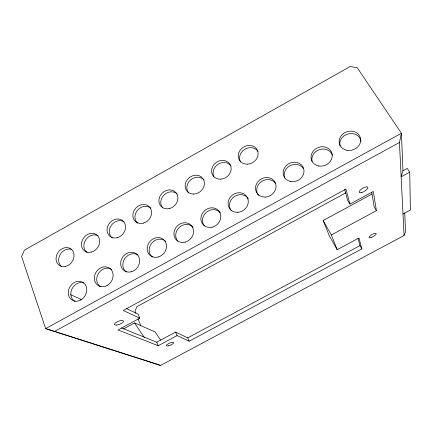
<?xml version="1.0" encoding="UTF-8"?>
<svg xmlns="http://www.w3.org/2000/svg" width="432" height="432" viewBox="0 0 432 432"><rect width="100%" height="100%" fill="white"/><g stroke="black" fill="none" stroke-linecap="round" stroke-linejoin="round"><path stroke-width="0.65" d="M404.06 235.537L399.438 142.49L401.404 133.261L357.199 67.673L350.158 66.555L24.354 250.166L21.6 256.543L45.652 328.612L160.52 365.445L404.06 235.537L405.545 231.844L404.752 212.944M402.98 170.748L401.144 176.828L409.736 172.163L407.263 168.421L402.98 170.748L401.404 133.261L45.652 328.612L53.179 331.015M54.254 331.609L399.438 142.49M345.724 192.92L136.814 306.709L135.043 311.337L135.794 313.211M126.355 308.518L138.154 314.161L139.768 318.168L118.033 329.967L158.193 345.724L177.098 335.583L189.162 341.21L361.859 248.843L358.96 237.973L337.16 249.674L329.438 236.093L323.141 220.541L371.903 194.092M344.725 189.54L347.652 200.318L349.936 204.131L373.297 191.452L376.407 210.67L331.371 234.965L337.16 249.674M123.59 328.876L134.6 322.909L155.066 331.927L160.661 340.168M121.441 327.937L156.757 342.203L175.608 332.073L187.72 337.862L189.162 341.21M402.991 213.98L410.4 210.001L409.736 172.163M187.72 337.862L359.975 245.624L358.036 238.496M53.773 331.204L131.231 355.919M131.868 356.125L151.605 362.421M152.242 362.626L156.103 363.857M156.557 364.003L160.52 365.445M70.54 294.667L81.502 299.495M139.768 318.168L123.298 310.489L345.924 189.103L349.936 204.131M134.6 322.909L144.32 337.468M376.407 210.67L374.22 207.117L371.704 192.202M359.975 245.624L361.859 248.843M323.141 220.541L331.371 234.965M175.608 332.073L177.098 335.583M156.757 342.203L158.193 345.724M138.051 318.838L140.81 325.717M75.049 301.455A10.325 8.748 -58.2 0 1 71.917 289.013A10.325 8.748 -58.2 0 1 83.819 282.874M100.138 286.486A10.314 8.867 -56.1 0 1 98.771 272.959A10.314 8.867 -56.1 0 1 111.866 269.525M126.414 272.009A10.303 8.986 -53.4 0 1 124.832 258.541A10.303 8.986 -53.4 0 1 138.089 255.031M152.426 257.062A10.309 9.094 -50.2 0 1 151.934 242.935A10.309 9.094 -50.2 0 1 165.92 241.531M177.8 241.121A10.319 9.196 -46.2 0 1 179.366 227.308A10.319 9.196 -46.2 0 1 193.034 227.21M204.428 225.985A10.352 9.288 -41.5 0 1 206.42 212.225A10.352 9.288 -41.5 0 1 220.244 212.636M231.406 210.881A10.4 9.364 -36.3 0 1 234.079 196.754A10.4 9.364 -36.3 0 1 248.276 198.779M258.358 195.318A10.465 9.418 -31 0 1 261.538 181.516A10.465 9.418 -31 0 1 275.713 183.632M284.71 177.962A10.557 9.455 -25.9 0 1 290.439 165.494A10.557 9.455 -25.9 0 1 303.712 168.88M312.066 161.471A10.67 9.482 -21.4 0 1 319.712 149.553A10.67 9.482 -21.4 0 1 332.424 155.164M340.022 146.032A10.8 9.488 -17.5 0 1 348.64 133.834A10.8 9.488 -17.5 0 1 361.055 141.421M87.129 252.526A10.028 8.467 -52.8 0 1 85.714 239.857A10.028 8.467 -52.8 0 1 98.145 235.813M61.754 266.674A10.033 8.365 -55 0 1 60.032 254.788A10.033 8.365 -55 0 1 71.323 249.307M112.25 237.935A10.028 8.57 -50.3 0 1 111.461 225.121A10.028 8.57 -50.3 0 1 124.146 221.827M162.734 207.916A10.06 8.759 -43.9 0 1 164.122 194.886A10.06 8.759 -43.9 0 1 177.206 193.963M137.581 223.204A10.039 8.667 -47.3 0 1 137.657 210.033A10.039 8.667 -47.3 0 1 150.8 208.1M188.644 193.028A10.093 8.834 -40 0 1 190.69 179.815A10.093 8.834 -40 0 1 204.071 180.009M213.932 176.704A10.141 8.899 -35.9 0 1 218.149 164.219A10.141 8.899 -35.9 0 1 230.99 165.845M240.478 161.881A10.206 8.953 -31.8 0 1 244.868 149.245A10.206 8.953 -31.8 0 1 258.001 151.427M80.768 299.975A10.406 8.797 -58.1 0 0 83.408 282.69A10.406 8.797 -58.1 0 0 68.369 291.103A10.406 8.797 -58.1 0 0 80.768 299.975M107.163 285.439A10.39 8.915 -56 0 0 109.598 268.202A10.39 8.915 -56 0 0 94.435 276.685A10.39 8.915 -56 0 0 107.163 285.439M131.377 271.766A10.384 9.034 -53.3 0 0 137.765 255.172A10.384 9.034 -53.3 0 0 121.376 259.583A10.384 9.034 -53.3 0 0 131.377 271.766M158.198 256.997A10.384 9.148 -50.1 0 0 164.446 240.424A10.384 9.148 -50.1 0 0 147.852 244.933A10.384 9.148 -50.1 0 0 158.198 256.997M185.247 242.104A10.4 9.25 -46.1 0 0 191.354 225.553A10.4 9.25 -46.1 0 0 174.555 230.153A10.4 9.25 -46.1 0 0 185.247 242.104M212.101 227.189A10.427 9.342 -41.5 0 0 218.765 210.854A10.427 9.342 -41.5 0 0 201.641 214.839A10.427 9.342 -41.5 0 0 212.101 227.189M237.4 212.328A10.476 9.418 -36.4 0 0 247.304 197.419A10.476 9.418 -36.4 0 0 229.829 197.834A10.476 9.418 -36.4 0 0 237.4 212.328M265.113 197.062A10.546 9.477 -31 0 0 274.963 182.142A10.546 9.477 -31 0 0 257.202 182.677A10.546 9.477 -31 0 0 265.113 197.062M290.38 181.435A10.643 9.515 -26 0 0 303.777 169.052A10.643 9.515 -26 0 0 286.573 165.316A10.643 9.515 -26 0 0 290.38 181.435M318.524 165.926A10.751 9.536 -21.5 0 0 331.96 153.5A10.751 9.536 -21.5 0 0 314.41 149.893A10.751 9.536 -21.5 0 0 318.524 165.926M346.912 150.277A10.886 9.547 -17.7 0 0 360.391 137.808A10.886 9.547 -17.7 0 0 342.49 134.341A10.886 9.547 -17.7 0 0 346.912 150.277M91.514 252.072A10.098 8.516 -52.8 0 0 97.951 236.072A10.098 8.516 -52.8 0 0 82.226 240.451A10.098 8.516 -52.8 0 0 91.514 252.072M65.842 266.377A10.103 8.408 -54.9 0 0 72.403 250.355A10.103 8.408 -54.9 0 0 56.873 254.648A10.103 8.408 -54.9 0 0 65.842 266.377M117.396 237.649A10.103 8.618 -50.2 0 0 123.703 221.665A10.103 8.618 -50.2 0 0 107.789 226.136A10.103 8.618 -50.2 0 0 117.396 237.649M169.803 208.445A10.13 8.807 -43.8 0 0 175.851 192.505A10.13 8.807 -43.8 0 0 159.543 197.159A10.13 8.807 -43.8 0 0 169.803 208.445M143.489 223.106A10.109 8.716 -47.3 0 0 149.672 207.144A10.109 8.716 -47.3 0 0 133.564 211.707A10.109 8.716 -47.3 0 0 143.489 223.106M193.396 194.065A10.168 8.883 -40 0 0 203.742 180.004A10.168 8.883 -40 0 0 187.186 179.825A10.168 8.883 -40 0 0 193.396 194.065M220.525 179.172A10.217 8.953 -36 0 0 230.24 164.749A10.217 8.953 -36 0 0 213.332 165.397A10.217 8.953 -36 0 0 220.525 179.172M247.466 164.155A10.287 9.002 -31.8 0 0 257.126 149.72A10.287 9.002 -31.8 0 0 239.949 150.487A10.287 9.002 -31.8 0 0 247.466 164.155M371.029 237.562A4.088 1.204 -29.9 0 0 376.213 233.609A4.088 1.204 -29.9 0 0 370.64 235.397A4.088 1.204 -29.9 0 0 371.029 237.562M361.643 192.58A4.995 1.771 -31.1 0 0 367.897 187.445A4.995 1.771 -31.1 0 0 361.066 189.378A4.995 1.771 -31.1 0 0 361.643 192.58M116.451 325.102A4.828 1.636 -21.9 0 0 123.471 321.305A4.828 1.636 -21.9 0 0 116.948 321.91A4.828 1.636 -21.9 0 0 116.451 325.102M168.604 345.811A3.947 1.134 -23.7 0 0 173.637 342.527A3.947 1.134 -23.7 0 0 167.821 344.012A3.947 1.134 -23.7 0 0 168.604 345.811"/></g></svg>
